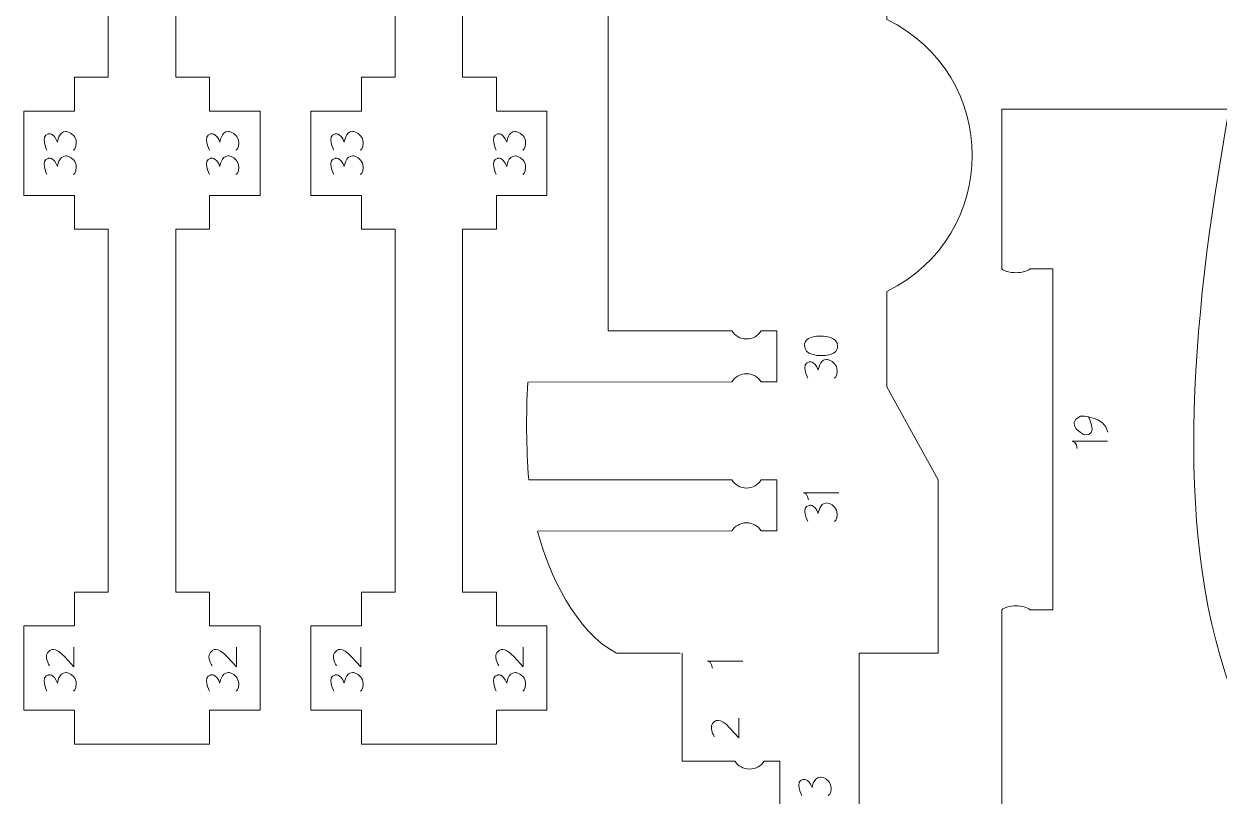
# Model space of a CAD drawing. Header units: centimetres. Extents: x -25 to 25, y -32.5 to 32.5.
# Drawn here: x -13.93 to -6.85, y -7.7 to -3.12 of the extents above; entities that cross this region are included whole.
import ezdxf

# ---------------------------------------------------------------- set-up
doc = ezdxf.new("R2010")
doc.units = ezdxf.units.CM
doc.header["$MEASUREMENT"] = 0
doc.layers.add('Capa 1', color=7, linetype='Continuous')

msp = doc.modelspace()

# ---------------------------------------------------------------- linework, layer by layer
at = {"layer": 'Capa 1', "color": 250, "lineweight": 20}
for points in [[(-12.83192, -6.6899), (-12.83192, -6.6899), (-12.53192, -6.6899), (-12.53192, -6.6899), (-12.53192, -6.6899), (-12.53192, -6.6899), (-12.53192, -7.1899), (-12.53192, -7.1899), (-12.53192, -7.1899), (-12.53192, -7.1899), (-12.83192, -7.1899), (-12.83192, -7.1899), (-12.83192, -7.1899), (-12.83192, -7.1899), (-12.83192, -7.3899), (-12.83192, -7.3899), (-12.83192, -7.3899), (-13.2525, -7.3899), (-13.21136, -7.3899), (-13.63192, -7.3899), (-13.63192, -7.3899), (-13.63192, -7.3899), (-13.63192, -7.1899), (-13.63192, -7.1899), (-13.63192, -7.1899), (-13.63192, -7.1899), (-13.93192, -7.1899), (-13.93192, -7.1899), (-13.93192, -7.1899), (-13.93192, -7.1899), (-13.93192, -6.6899), (-13.93192, -6.6899), (-13.93192, -6.6899), (-13.93192, -6.6899), (-13.63192, -6.6899), (-13.63192, -6.6899), (-13.63192, -6.6899), (-13.63192, -6.6899), (-13.63192, -6.4899), (-13.63192, -6.4899), (-13.63192, -6.4899), (-13.63192, -6.4899), (-13.43192, -6.4899), (-13.43192, -6.4899), (-13.43192, -6.4899), (-13.43192, -6.4899), (-13.43192, -4.3399), (-13.43192, -4.3399), (-13.43192, -4.3399), (-13.43192, -4.3399), (-13.63192, -4.3399), (-13.63192, -4.3399), (-13.63192, -4.3399), (-13.63192, -4.3399), (-13.63192, -4.1399), (-13.63192, -4.1399), (-13.63192, -4.1399), (-13.63192, -4.1399), (-13.93192, -4.1399), (-13.93192, -4.1399), (-13.93192, -4.1399), (-13.93192, -4.1399), (-13.93192, -3.6399), (-13.93192, -3.6399), (-13.93192, -3.6399), (-13.93192, -3.6399), (-13.63192, -3.6399), (-13.63192, -3.6399), (-13.63192, -3.6399), (-13.63192, -3.6399), (-13.63192, -3.4399), (-13.63192, -3.4399), (-13.63192, -3.4399), (-13.63192, -3.4399), (-13.43192, -3.4399), (-13.43192, -3.4399), (-13.43192, -3.4399), (-13.43192, -3.4399), (-13.43192, -1.2899), (-13.43192, -1.2899), (-13.43192, -1.2899), (-13.43192, -1.2899), (-13.63192, -1.2899), (-13.63192, -1.2899), (-13.63192, -1.2899), (-13.63192, -1.2899), (-13.63192, -1.0899), (-13.63192, -1.0899), (-13.63192, -1.0899), (-13.63192, -1.0899), (-13.93192, -1.0899), (-13.93192, -1.0899), (-13.93192, -1.0899), (-13.93192, -1.0899), (-13.93192, -0.5899), (-13.93192, -0.5899), (-13.93192, -0.5899), (-13.93192, -0.5899), (-13.63192, -0.5899), (-13.63192, -0.5899), (-13.63192, -0.5899), (-13.63192, -0.5899), (-13.63192, -0.3899), (-13.63192, -0.3899), (-13.63192, -0.3899), (-13.21136, -0.3899), (-13.2525, -0.3899), (-12.83192, -0.3899), (-12.83192, -0.3899), (-12.83192, -0.3899), (-12.83192, -0.5899), (-12.83192, -0.5899), (-12.83192, -0.5899), (-12.83192, -0.5899), (-12.53192, -0.5899), (-12.53192, -0.5899), (-12.53192, -0.5899), (-12.53192, -0.5899), (-12.53192, -1.0899), (-12.53192, -1.0899), (-12.53192, -1.0899), (-12.53192, -1.0899), (-12.83192, -1.0899), (-12.83192, -1.0899), (-12.83192, -1.0899), (-12.83192, -1.0899), (-12.83192, -1.2899), (-12.83192, -1.2899), (-12.83192, -1.2899), (-12.83192, -1.2899), (-13.03192, -1.2899), (-13.03192, -1.2899), (-13.03192, -1.2899), (-13.03192, -1.2899), (-13.03192, -3.4399), (-13.03192, -3.4399), (-13.03192, -3.4399), (-13.03192, -3.4399), (-12.83192, -3.4399), (-12.83192, -3.4399), (-12.83192, -3.4399), (-12.83192, -3.4399), (-12.83192, -3.6399), (-12.83192, -3.6399), (-12.83192, -3.6399), (-12.83192, -3.6399), (-12.53192, -3.6399), (-12.53192, -3.6399), (-12.53192, -3.6399), (-12.53192, -3.6399), (-12.53192, -4.1399), (-12.53192, -4.1399), (-12.53192, -4.1399), (-12.53192, -4.1399), (-12.83192, -4.1399), (-12.83192, -4.1399), (-12.83192, -4.1399), (-12.83192, -4.1399), (-12.83192, -4.3399), (-12.83192, -4.3399), (-12.83192, -4.3399), (-12.83192, -4.3399), (-13.03192, -4.3399), (-13.03192, -4.3399), (-13.03192, -4.3399), (-13.03192, -4.3399), (-13.03192, -6.4899), (-13.03192, -6.4899), (-13.03192, -6.4899), (-13.03192, -6.4899), (-12.83192, -6.4899), (-12.83192, -6.4899), (-12.83192, -6.4899), (-12.83192, -6.4899), (-12.83192, -6.6899), (-12.83192, -6.6899)], [(-11.13192, -6.6899), (-11.13192, -6.6899), (-10.83192, -6.6899), (-10.83192, -6.6899), (-10.83192, -6.6899), (-10.83192, -6.6899), (-10.83192, -7.1899), (-10.83192, -7.1899), (-10.83192, -7.1899), (-10.83192, -7.1899), (-11.13192, -7.1899), (-11.13192, -7.1899), (-11.13192, -7.1899), (-11.13192, -7.1899), (-11.13192, -7.3899), (-11.13192, -7.3899), (-11.13192, -7.3899), (-11.5525, -7.3899), (-11.51136, -7.3899), (-11.93192, -7.3899), (-11.93192, -7.3899), (-11.93192, -7.3899), (-11.93192, -7.1899), (-11.93192, -7.1899), (-11.93192, -7.1899), (-11.93192, -7.1899), (-12.23192, -7.1899), (-12.23192, -7.1899), (-12.23192, -7.1899), (-12.23192, -7.1899), (-12.23192, -6.6899), (-12.23192, -6.6899), (-12.23192, -6.6899), (-12.23192, -6.6899), (-11.93192, -6.6899), (-11.93192, -6.6899), (-11.93192, -6.6899), (-11.93192, -6.6899), (-11.93192, -6.4899), (-11.93192, -6.4899), (-11.93192, -6.4899), (-11.93192, -6.4899), (-11.73192, -6.4899), (-11.73192, -6.4899), (-11.73192, -6.4899), (-11.73192, -6.4899), (-11.73192, -4.3399), (-11.73192, -4.3399), (-11.73192, -4.3399), (-11.73192, -4.3399), (-11.93192, -4.3399), (-11.93192, -4.3399), (-11.93192, -4.3399), (-11.93192, -4.3399), (-11.93192, -4.1399), (-11.93192, -4.1399), (-11.93192, -4.1399), (-11.93192, -4.1399), (-12.23192, -4.1399), (-12.23192, -4.1399), (-12.23192, -4.1399), (-12.23192, -4.1399), (-12.23192, -3.6399), (-12.23192, -3.6399), (-12.23192, -3.6399), (-12.23192, -3.6399), (-11.93192, -3.6399), (-11.93192, -3.6399), (-11.93192, -3.6399), (-11.93192, -3.6399), (-11.93192, -3.4399), (-11.93192, -3.4399), (-11.93192, -3.4399), (-11.93192, -3.4399), (-11.73192, -3.4399), (-11.73192, -3.4399), (-11.73192, -3.4399), (-11.73192, -3.4399), (-11.73192, -1.2899), (-11.73192, -1.2899), (-11.73192, -1.2899), (-11.73192, -1.2899), (-11.93192, -1.2899), (-11.93192, -1.2899), (-11.93192, -1.2899), (-11.93192, -1.2899), (-11.93192, -1.0899), (-11.93192, -1.0899), (-11.93192, -1.0899), (-11.93192, -1.0899), (-12.23192, -1.0899), (-12.23192, -1.0899), (-12.23192, -1.0899), (-12.23192, -1.0899), (-12.23192, -0.5899), (-12.23192, -0.5899), (-12.23192, -0.5899), (-12.23192, -0.5899), (-11.93192, -0.5899), (-11.93192, -0.5899), (-11.93192, -0.5899), (-11.93192, -0.5899), (-11.93192, -0.3899), (-11.93192, -0.3899), (-11.93192, -0.3899), (-11.51136, -0.3899), (-11.5525, -0.3899), (-11.13192, -0.3899), (-11.13192, -0.3899), (-11.13192, -0.3899), (-11.13192, -0.5899), (-11.13192, -0.5899), (-11.13192, -0.5899), (-11.13192, -0.5899), (-10.83192, -0.5899), (-10.83192, -0.5899), (-10.83192, -0.5899), (-10.83192, -0.5899), (-10.83192, -1.0899), (-10.83192, -1.0899), (-10.83192, -1.0899), (-10.83192, -1.0899), (-11.13192, -1.0899), (-11.13192, -1.0899), (-11.13192, -1.0899), (-11.13192, -1.0899), (-11.13192, -1.2899), (-11.13192, -1.2899), (-11.13192, -1.2899), (-11.13192, -1.2899), (-11.33192, -1.2899), (-11.33192, -1.2899), (-11.33192, -1.2899), (-11.33192, -1.2899), (-11.33192, -3.4399), (-11.33192, -3.4399), (-11.33192, -3.4399), (-11.33192, -3.4399), (-11.13192, -3.4399), (-11.13192, -3.4399), (-11.13192, -3.4399), (-11.13192, -3.4399), (-11.13192, -3.6399), (-11.13192, -3.6399), (-11.13192, -3.6399), (-11.13192, -3.6399), (-10.83192, -3.6399), (-10.83192, -3.6399), (-10.83192, -3.6399), (-10.83192, -3.6399), (-10.83192, -4.1399), (-10.83192, -4.1399), (-10.83192, -4.1399), (-10.83192, -4.1399), (-11.13192, -4.1399), (-11.13192, -4.1399), (-11.13192, -4.1399), (-11.13192, -4.1399), (-11.13192, -4.3399), (-11.13192, -4.3399), (-11.13192, -4.3399), (-11.13192, -4.3399), (-11.33192, -4.3399), (-11.33192, -4.3399), (-11.33192, -4.3399), (-11.33192, -4.3399), (-11.33192, -6.4899), (-11.33192, -6.4899), (-11.33192, -6.4899), (-11.33192, -6.4899), (-11.13192, -6.4899), (-11.13192, -6.4899), (-11.13192, -6.4899), (-11.13192, -6.4899), (-11.13192, -6.6899), (-11.13192, -6.6899)]]:
    msp.add_open_spline(points, degree=3, knots=[0, 0, 0, 0, 0.0222222, 0.0222222, 0.0222222, 0.0222222, 0.0444444, 0.0444444, 0.0444444, 0.0444444, 0.0666667, 0.0666667, 0.0666667, 0.0666667, 0.0888889, 0.0888889, 0.0888889, 0.0888889, 0.1111111, 0.1111111, 0.1111111, 0.1111111, 0.1333333, 0.1333333, 0.1333333, 0.1333333, 0.1555556, 0.1555556, 0.1555556, 0.1555556, 0.1777778, 0.1777778, 0.1777778, 0.1777778, 0.2, 0.2, 0.2, 0.2, 0.2222222, 0.2222222, 0.2222222, 0.2222222, 0.2444444, 0.2444444, 0.2444444, 0.2444444, 0.2666667, 0.2666667, 0.2666667, 0.2666667, 0.2888889, 0.2888889, 0.2888889, 0.2888889, 0.3111111, 0.3111111, 0.3111111, 0.3111111, 0.3333333, 0.3333333, 0.3333333, 0.3333333, 0.3555556, 0.3555556, 0.3555556, 0.3555556, 0.3777778, 0.3777778, 0.3777778, 0.3777778, 0.4, 0.4, 0.4, 0.4, 0.4222222, 0.4222222, 0.4222222, 0.4222222, 0.4444444, 0.4444444, 0.4444444, 0.4444444, 0.4666667, 0.4666667, 0.4666667, 0.4666667, 0.4888889, 0.4888889, 0.4888889, 0.4888889, 0.5111111, 0.5111111, 0.5111111, 0.5111111, 0.5333333, 0.5333333, 0.5333333, 0.5333333, 0.5555556, 0.5555556, 0.5555556, 0.5555556, 0.5777778, 0.5777778, 0.5777778, 0.5777778, 0.6, 0.6, 0.6, 0.6, 0.6222222, 0.6222222, 0.6222222, 0.6222222, 0.6444444, 0.6444444, 0.6444444, 0.6444444, 0.6666667, 0.6666667, 0.6666667, 0.6666667, 0.6888889, 0.6888889, 0.6888889, 0.6888889, 0.7111111, 0.7111111, 0.7111111, 0.7111111, 0.7333333, 0.7333333, 0.7333333, 0.7333333, 0.7555556, 0.7555556, 0.7555556, 0.7555556, 0.7777778, 0.7777778, 0.7777778, 0.7777778, 0.8, 0.8, 0.8, 0.8, 0.8222222, 0.8222222, 0.8222222, 0.8222222, 0.8444444, 0.8444444, 0.8444444, 0.8444444, 0.8666667, 0.8666667, 0.8666667, 0.8666667, 0.8888889, 0.8888889, 0.8888889, 0.8888889, 0.9111111, 0.9111111, 0.9111111, 0.9111111, 0.9333333, 0.9333333, 0.9333333, 0.9333333, 0.9555556, 0.9555556, 0.9555556, 0.9555556, 1, 1, 1, 1], dxfattribs=at)
at = {"layer": 'Capa 1', "color": 250, "lineweight": 9}
for points, knots in [([(-8.9816, -0.95503), (-8.9816, -0.95503), (-8.51357, -0.95503), (-8.51357, -0.95503), (-8.51357, -0.95503), (-8.51357, -0.95503), (-8.51357, -1.98011), (-8.51357, -1.98011), (-8.51357, -1.98011), (-8.51357, -1.98011), (-8.81837, -2.53114), (-8.81837, -2.53114), (-8.81837, -2.53114), (-8.81837, -2.53114), (-8.81837, -3.09723), (-8.81837, -3.09723), (-8.81837, -3.09723), (-8.1435, -3.42782), (-8.14351, -4.37787), (-8.81837, -4.70845), (-8.81837, -4.70845), (-8.81837, -4.70845), (-8.81837, -5.27451), (-8.81837, -5.27451), (-8.81837, -5.27451), (-8.81837, -5.27451), (-8.51357, -5.82557), (-8.51357, -5.82557), (-8.51357, -5.82557), (-8.51357, -5.82557), (-8.51357, -6.85063), (-8.51357, -6.85063), (-8.51357, -6.85063), (-8.51357, -6.85063), (-8.9816, -6.85063), (-8.9816, -6.85063)], [0, 0, 0, 0, 0.1, 0.1, 0.1, 0.1, 0.2, 0.2, 0.2, 0.2, 0.3, 0.3, 0.3, 0.3, 0.4, 0.4, 0.4, 0.4, 0.5, 0.5, 0.5, 0.5, 0.6, 0.6, 0.6, 0.6, 0.7, 0.7, 0.7, 0.7, 0.8, 0.8, 0.8, 0.8, 1, 1, 1, 1]), ([(-9.73673, -4.94256), (-9.73673, -4.94256), (-10.47005, -4.94256), (-10.47005, -4.94256), (-10.47005, -4.94256), (-10.47005, -4.94256), (-10.47005, -3.90283), (-10.47005, -3.90283), (-10.47005, -3.90283), (-10.47005, -3.90283), (-10.47005, -2.8631), (-10.47005, -2.8631), (-10.47005, -2.8631), (-10.47005, -2.8631), (-9.73673, -2.8615), (-9.73673, -2.8615)], [0, 0, 0, 0, 0.2, 0.2, 0.2, 0.2, 0.4, 0.4, 0.4, 0.4, 0.6, 0.6, 0.6, 0.6, 1, 1, 1, 1]), ([(-8.13728, -4.57478), (-8.13728, -4.57478), (-8.13728, -3.6281), (-8.13728, -3.6281), (-8.13728, -3.6281), (-8.13728, -3.6281), (-6.78828, -3.6281), (-6.78828, -3.6281), (-6.78828, -3.6281), (-7.26262, -6.23005), (-7.18712, -8.7196), (-3.86299, -8.66964), (-3.86299, -8.66964), (-3.86299, -8.66964), (-3.86299, -10.90465), (-3.86299, -10.90465), (-3.86299, -10.90465), (-5.69849, -10.84175), (-6.5558, -11.64392), (-7.06865, -13.1726), (-7.06865, -13.1726), (-7.06865, -13.1726), (-8.23524, -13.1726), (-8.23524, -13.1726), (-8.23524, -13.1726), (-8.23524, -13.1726), (-8.23817, -12.54241), (-8.23817, -12.54241)], [0, 0, 0, 0, 0.125, 0.125, 0.125, 0.125, 0.25, 0.25, 0.25, 0.25, 0.375, 0.375, 0.375, 0.375, 0.5, 0.5, 0.5, 0.5, 0.625, 0.625, 0.625, 0.625, 0.75, 0.75, 0.75, 0.75, 1, 1, 1, 1]), ([(-8.13728, -4.57478), (-8.1195, -4.58863), (-8.08842, -4.59781), (-8.05306, -4.59781), (-8.05306, -4.59781), (-8.0177, -4.59781), (-7.98662, -4.58863), (-7.96884, -4.57478)], [0, 0, 0, 0, 0.3333333, 0.3333333, 0.3333333, 0.3333333, 1, 1, 1, 1]), ([(-7.96884, -6.59437), (-7.96884, -6.59437), (-7.83434, -6.59437), (-7.83434, -6.59437), (-7.83434, -6.59437), (-7.83434, -6.59437), (-7.83434, -4.57478), (-7.83434, -4.57478), (-7.83434, -4.57478), (-7.83434, -4.57478), (-7.96884, -4.57478), (-7.96884, -4.57478)], [0, 0, 0, 0, 0.25, 0.25, 0.25, 0.25, 0.5, 0.5, 0.5, 0.5, 1, 1, 1, 1]), ([(-9.56222, -4.94256), (-9.58065, -4.97126), (-9.61284, -4.99028), (-9.64948, -4.99028), (-9.64948, -4.99028), (-9.68611, -4.99028), (-9.71831, -4.97126), (-9.73673, -4.94256)], [0, 0, 0, 0, 0.3333333, 0.3333333, 0.3333333, 0.3333333, 1, 1, 1, 1]), ([(-9.56221, -5.2439), (-9.56221, -5.2439), (-9.47061, -5.24401), (-9.47061, -5.24401), (-9.47061, -5.24401), (-9.47061, -5.24401), (-9.47061, -4.94256), (-9.47061, -4.94256), (-9.47061, -4.94256), (-9.47061, -4.94256), (-9.56223, -4.94256), (-9.56223, -4.94256)], [0, 0, 0, 0, 0.25, 0.25, 0.25, 0.25, 0.5, 0.5, 0.5, 0.5, 1, 1, 1, 1]), ([(-9.56222, -5.2439), (-9.58065, -5.2152), (-9.61284, -5.19618), (-9.64948, -5.19618), (-9.64948, -5.19618), (-9.68611, -5.19618), (-9.71831, -5.2152), (-9.73673, -5.2439)], [0, 0, 0, 0, 0.3333333, 0.3333333, 0.3333333, 0.3333333, 1, 1, 1, 1]), ([(-9.73673, -5.82557), (-9.73673, -5.82557), (-10.94006, -5.82557), (-10.94006, -5.82557), (-10.94006, -5.82557), (-10.95533, -5.62557), (-10.95691, -5.44688), (-10.94539, -5.2455), (-10.94539, -5.2455), (-10.94539, -5.2455), (-9.73673, -5.2439), (-9.73673, -5.2439)], [0, 0, 0, 0, 0.25, 0.25, 0.25, 0.25, 0.5, 0.5, 0.5, 0.5, 1, 1, 1, 1]), ([(-9.56222, -5.82557), (-9.58065, -5.85427), (-9.61284, -5.87329), (-9.64948, -5.87329), (-9.64948, -5.87329), (-9.68611, -5.87329), (-9.71831, -5.85427), (-9.73673, -5.82557)], [0, 0, 0, 0, 0.3333333, 0.3333333, 0.3333333, 0.3333333, 1, 1, 1, 1]), ([(-9.56221, -6.12691), (-9.56221, -6.12691), (-9.47061, -6.12702), (-9.47061, -6.12702), (-9.47061, -6.12702), (-9.47061, -6.12702), (-9.47061, -5.82557), (-9.47061, -5.82557), (-9.47061, -5.82557), (-9.47061, -5.82557), (-9.56223, -5.82557), (-9.56223, -5.82557)], [0, 0, 0, 0, 0.25, 0.25, 0.25, 0.25, 0.5, 0.5, 0.5, 0.5, 1, 1, 1, 1]), ([(-9.56222, -6.12691), (-9.58065, -6.09821), (-9.61284, -6.07919), (-9.64948, -6.07919), (-9.64948, -6.07919), (-9.68611, -6.07919), (-9.71831, -6.09821), (-9.73673, -6.12691)], [0, 0, 0, 0, 0.3333333, 0.3333333, 0.3333333, 0.3333333, 1, 1, 1, 1]), ([(-10.04331, -6.85057), (-10.04331, -6.85057), (-10.42083, -6.85063), (-10.42083, -6.85063), (-10.42083, -6.85063), (-10.66407, -6.72273), (-10.82143, -6.38223), (-10.88783, -6.12851), (-10.88783, -6.12851), (-10.88783, -6.12851), (-9.73673, -6.12691), (-9.73673, -6.12691)], [0, 0, 0, 0, 0.25, 0.25, 0.25, 0.25, 0.5, 0.5, 0.5, 0.5, 1, 1, 1, 1]), ([(-8.13728, -6.59437), (-8.1195, -6.58052), (-8.08842, -6.57134), (-8.05306, -6.57134), (-8.05306, -6.57134), (-8.0177, -6.57134), (-7.98662, -6.58052), (-7.96884, -6.59437)], [0, 0, 0, 0, 0.3333333, 0.3333333, 0.3333333, 0.3333333, 1, 1, 1, 1]), ([(-8.53818, -12.54241), (-8.53818, -12.54241), (-8.53818, -13.1726), (-8.53818, -13.1726), (-8.53818, -13.1726), (-8.53818, -13.1726), (-9.01209, -13.1726), (-9.01209, -13.1726), (-9.01209, -13.1726), (-9.01209, -13.1726), (-9.01209, -11.40825), (-9.01209, -11.40825), (-9.01209, -11.40825), (-8.40464, -11.17804), (-7.18636, -10.68824), (-7.17051, -9.91413), (-7.17051, -9.91413), (-7.17051, -8.82155), (-6.93121, -8.31587), (-8.13728, -8.25055), (-8.13728, -8.25055), (-8.13728, -8.25055), (-8.13728, -6.59437), (-8.13728, -6.59437)], [0, 0, 0, 0, 0.1428571, 0.1428571, 0.1428571, 0.1428571, 0.2857143, 0.2857143, 0.2857143, 0.2857143, 0.4285714, 0.4285714, 0.4285714, 0.4285714, 0.5714286, 0.5714286, 0.5714286, 0.5714286, 0.7142857, 0.7142857, 0.7142857, 0.7142857, 1, 1, 1, 1]), ([(-9.71892, -7.49074), (-9.71892, -7.49074), (-10.03173, -7.49074), (-10.03173, -7.49074), (-10.03173, -7.49074), (-10.03173, -7.49074), (-10.03173, -6.85063), (-10.03173, -6.85063)], [0, 0, 0, 0, 0.3333333, 0.3333333, 0.3333333, 0.3333333, 1, 1, 1, 1]), ([(-8.9816, -6.85063), (-8.9816, -6.85063), (-8.98158, -7.93237), (-8.98158, -7.93237), (-8.98158, -7.93237), (-8.98158, -7.93237), (-9.0081, -8.09169), (-9.16263, -8.09169), (-9.16263, -8.09169), (-9.16263, -8.09169), (-10.03173, -8.09058), (-10.03173, -8.09058), (-10.03173, -8.09058), (-10.03173, -8.09058), (-10.03173, -7.7908), (-10.03173, -7.7908), (-10.03173, -7.7908), (-10.03173, -7.7908), (-9.71321, -7.79208), (-9.71321, -7.79208)], [0, 0, 0, 0, 0.1666667, 0.1666667, 0.1666667, 0.1666667, 0.3333333, 0.3333333, 0.3333333, 0.3333333, 0.5, 0.5, 0.5, 0.5, 0.6666667, 0.6666667, 0.6666667, 0.6666667, 1, 1, 1, 1]), ([(-9.54441, -7.49074), (-9.56284, -7.51944), (-9.59504, -7.53846), (-9.63167, -7.53846), (-9.63167, -7.53846), (-9.6683, -7.53846), (-9.7005, -7.51944), (-9.71892, -7.49074)], [0, 0, 0, 0, 0.3333333, 0.3333333, 0.3333333, 0.3333333, 1, 1, 1, 1]), ([(-9.54441, -7.49074), (-9.54441, -7.49074), (-9.45281, -7.49063), (-9.45281, -7.49063), (-9.45281, -7.49063), (-9.45281, -7.49063), (-9.45281, -7.79208), (-9.45281, -7.79208), (-9.45281, -7.79208), (-9.45281, -7.79208), (-9.54443, -7.79208), (-9.54443, -7.79208)], [0, 0, 0, 0, 0.25, 0.25, 0.25, 0.25, 0.5, 0.5, 0.5, 0.5, 1, 1, 1, 1])]:
    msp.add_open_spline(points, degree=3, knots=knots, dxfattribs=at)
at = {"layer": 'Capa 1', "color": 22, "lineweight": 5}
for points, knots in [([(-13.63851, -3.87111), (-13.63851, -3.87111), (-13.62003, -3.86388), (-13.62123, -3.82783), (-13.62123, -3.82783), (-13.62185, -3.80912), (-13.62854, -3.79572), (-13.63619, -3.786), (-13.63619, -3.786), (-13.65489, -3.7623), (-13.68393, -3.76108), (-13.68393, -3.76108), (-13.68393, -3.76108), (-13.72564, -3.7623), (-13.73368, -3.82352), (-13.73368, -3.82352), (-13.73368, -3.82352), (-13.75597, -3.76356), (-13.7881, -3.77593), (-13.7881, -3.77593), (-13.7881, -3.77593), (-13.83753, -3.78457), (-13.79554, -3.87111), (-13.79554, -3.87111)], [0, 0, 0, 0, 0.1428571, 0.1428571, 0.1428571, 0.1428571, 0.2857143, 0.2857143, 0.2857143, 0.2857143, 0.4285714, 0.4285714, 0.4285714, 0.4285714, 0.5714286, 0.5714286, 0.5714286, 0.5714286, 0.7142857, 0.7142857, 0.7142857, 0.7142857, 1, 1, 1, 1]), ([(-12.67569, -3.87111), (-12.67569, -3.87111), (-12.65721, -3.86388), (-12.65841, -3.82783), (-12.65841, -3.82783), (-12.65903, -3.80912), (-12.66572, -3.79572), (-12.67337, -3.786), (-12.67337, -3.786), (-12.69207, -3.7623), (-12.72111, -3.76108), (-12.72111, -3.76108), (-12.72111, -3.76108), (-12.76282, -3.7623), (-12.77086, -3.82352), (-12.77086, -3.82352), (-12.77086, -3.82352), (-12.79315, -3.76356), (-12.82528, -3.77593), (-12.82528, -3.77593), (-12.82528, -3.77593), (-12.87471, -3.78457), (-12.83272, -3.87111), (-12.83272, -3.87111)], [0, 0, 0, 0, 0.1428571, 0.1428571, 0.1428571, 0.1428571, 0.2857143, 0.2857143, 0.2857143, 0.2857143, 0.4285714, 0.4285714, 0.4285714, 0.4285714, 0.5714286, 0.5714286, 0.5714286, 0.5714286, 0.7142857, 0.7142857, 0.7142857, 0.7142857, 1, 1, 1, 1]), ([(-11.93851, -3.87111), (-11.93851, -3.87111), (-11.92003, -3.86388), (-11.92123, -3.82783), (-11.92123, -3.82783), (-11.92185, -3.80912), (-11.92854, -3.79572), (-11.93619, -3.786), (-11.93619, -3.786), (-11.95489, -3.7623), (-11.98393, -3.76108), (-11.98393, -3.76108), (-11.98393, -3.76108), (-12.02564, -3.7623), (-12.03368, -3.82352), (-12.03368, -3.82352), (-12.03368, -3.82352), (-12.05597, -3.76356), (-12.0881, -3.77593), (-12.0881, -3.77593), (-12.0881, -3.77593), (-12.13753, -3.78457), (-12.09554, -3.87111), (-12.09554, -3.87111)], [0, 0, 0, 0, 0.1428571, 0.1428571, 0.1428571, 0.1428571, 0.2857143, 0.2857143, 0.2857143, 0.2857143, 0.4285714, 0.4285714, 0.4285714, 0.4285714, 0.5714286, 0.5714286, 0.5714286, 0.5714286, 0.7142857, 0.7142857, 0.7142857, 0.7142857, 1, 1, 1, 1]), ([(-10.97569, -3.87111), (-10.97569, -3.87111), (-10.95721, -3.86388), (-10.95841, -3.82783), (-10.95841, -3.82783), (-10.95903, -3.80912), (-10.96572, -3.79572), (-10.97337, -3.786), (-10.97337, -3.786), (-10.99207, -3.7623), (-11.02111, -3.76108), (-11.02111, -3.76108), (-11.02111, -3.76108), (-11.06282, -3.7623), (-11.07086, -3.82352), (-11.07086, -3.82352), (-11.07086, -3.82352), (-11.09315, -3.76356), (-11.12528, -3.77593), (-11.12528, -3.77593), (-11.12528, -3.77593), (-11.17471, -3.78457), (-11.13272, -3.87111), (-11.13272, -3.87111)], [0, 0, 0, 0, 0.1428571, 0.1428571, 0.1428571, 0.1428571, 0.2857143, 0.2857143, 0.2857143, 0.2857143, 0.4285714, 0.4285714, 0.4285714, 0.4285714, 0.5714286, 0.5714286, 0.5714286, 0.5714286, 0.7142857, 0.7142857, 0.7142857, 0.7142857, 1, 1, 1, 1]), ([(-13.63851, -4.01563), (-13.63851, -4.01563), (-13.62003, -4.0084), (-13.62123, -3.97235), (-13.62123, -3.97235), (-13.62185, -3.95364), (-13.62854, -3.94024), (-13.63619, -3.93052), (-13.63619, -3.93052), (-13.65489, -3.90682), (-13.68393, -3.9056), (-13.68393, -3.9056), (-13.68393, -3.9056), (-13.72564, -3.90682), (-13.73368, -3.96804), (-13.73368, -3.96804), (-13.73368, -3.96804), (-13.75597, -3.90808), (-13.7881, -3.92045), (-13.7881, -3.92045), (-13.7881, -3.92045), (-13.83753, -3.92909), (-13.79554, -4.01563), (-13.79554, -4.01563)], [0, 0, 0, 0, 0.1428571, 0.1428571, 0.1428571, 0.1428571, 0.2857143, 0.2857143, 0.2857143, 0.2857143, 0.4285714, 0.4285714, 0.4285714, 0.4285714, 0.5714286, 0.5714286, 0.5714286, 0.5714286, 0.7142857, 0.7142857, 0.7142857, 0.7142857, 1, 1, 1, 1]), ([(-12.67569, -4.01563), (-12.67569, -4.01563), (-12.65721, -4.0084), (-12.65841, -3.97235), (-12.65841, -3.97235), (-12.65903, -3.95364), (-12.66572, -3.94024), (-12.67337, -3.93052), (-12.67337, -3.93052), (-12.69207, -3.90682), (-12.72111, -3.9056), (-12.72111, -3.9056), (-12.72111, -3.9056), (-12.76282, -3.90682), (-12.77086, -3.96804), (-12.77086, -3.96804), (-12.77086, -3.96804), (-12.79315, -3.90808), (-12.82528, -3.92045), (-12.82528, -3.92045), (-12.82528, -3.92045), (-12.87471, -3.92909), (-12.83272, -4.01563), (-12.83272, -4.01563)], [0, 0, 0, 0, 0.1428571, 0.1428571, 0.1428571, 0.1428571, 0.2857143, 0.2857143, 0.2857143, 0.2857143, 0.4285714, 0.4285714, 0.4285714, 0.4285714, 0.5714286, 0.5714286, 0.5714286, 0.5714286, 0.7142857, 0.7142857, 0.7142857, 0.7142857, 1, 1, 1, 1]), ([(-11.93851, -4.01563), (-11.93851, -4.01563), (-11.92003, -4.0084), (-11.92123, -3.97235), (-11.92123, -3.97235), (-11.92185, -3.95364), (-11.92854, -3.94024), (-11.93619, -3.93052), (-11.93619, -3.93052), (-11.95489, -3.90682), (-11.98393, -3.9056), (-11.98393, -3.9056), (-11.98393, -3.9056), (-12.02564, -3.90682), (-12.03368, -3.96804), (-12.03368, -3.96804), (-12.03368, -3.96804), (-12.05597, -3.90808), (-12.0881, -3.92045), (-12.0881, -3.92045), (-12.0881, -3.92045), (-12.13753, -3.92909), (-12.09554, -4.01563), (-12.09554, -4.01563)], [0, 0, 0, 0, 0.1428571, 0.1428571, 0.1428571, 0.1428571, 0.2857143, 0.2857143, 0.2857143, 0.2857143, 0.4285714, 0.4285714, 0.4285714, 0.4285714, 0.5714286, 0.5714286, 0.5714286, 0.5714286, 0.7142857, 0.7142857, 0.7142857, 0.7142857, 1, 1, 1, 1]), ([(-10.97569, -4.01563), (-10.97569, -4.01563), (-10.95721, -4.0084), (-10.95841, -3.97235), (-10.95841, -3.97235), (-10.95903, -3.95364), (-10.96572, -3.94024), (-10.97337, -3.93052), (-10.97337, -3.93052), (-10.99207, -3.90682), (-11.02111, -3.9056), (-11.02111, -3.9056), (-11.02111, -3.9056), (-11.06282, -3.90682), (-11.07086, -3.96804), (-11.07086, -3.96804), (-11.07086, -3.96804), (-11.09315, -3.90808), (-11.12528, -3.92045), (-11.12528, -3.92045), (-11.12528, -3.92045), (-11.17471, -3.92909), (-11.13272, -4.01563), (-11.13272, -4.01563)], [0, 0, 0, 0, 0.1428571, 0.1428571, 0.1428571, 0.1428571, 0.2857143, 0.2857143, 0.2857143, 0.2857143, 0.4285714, 0.4285714, 0.4285714, 0.4285714, 0.5714286, 0.5714286, 0.5714286, 0.5714286, 0.7142857, 0.7142857, 0.7142857, 0.7142857, 1, 1, 1, 1]), ([(-9.30561, -5.02739), (-9.30561, -5.02739), (-9.31326, -4.96772), (-9.19642, -4.97371), (-9.19642, -4.97371), (-9.19642, -4.97371), (-9.10737, -4.97375), (-9.10961, -5.03471)], [0, 0, 0, 0, 0.3333333, 0.3333333, 0.3333333, 0.3333333, 1, 1, 1, 1]), ([(-9.10983, -5.03471), (-9.10983, -5.03471), (-9.10214, -5.09433), (-9.21904, -5.08832), (-9.21904, -5.08832), (-9.21904, -5.08832), (-9.3081, -5.08832), (-9.3058, -5.02739)], [0, 0, 0, 0, 0.3333333, 0.3333333, 0.3333333, 0.3333333, 1, 1, 1, 1]), ([(-9.12954, -5.2218), (-9.12954, -5.2218), (-9.11106, -5.21457), (-9.11226, -5.17852), (-9.11226, -5.17852), (-9.11288, -5.15981), (-9.11957, -5.14641), (-9.12722, -5.13669), (-9.12722, -5.13669), (-9.14592, -5.11299), (-9.17496, -5.11177), (-9.17496, -5.11177), (-9.17496, -5.11177), (-9.21667, -5.11299), (-9.22471, -5.17421), (-9.22471, -5.17421), (-9.22471, -5.17421), (-9.247, -5.11425), (-9.27913, -5.12662), (-9.27913, -5.12662), (-9.27913, -5.12662), (-9.32856, -5.13526), (-9.28657, -5.2218), (-9.28657, -5.2218)], [0, 0, 0, 0, 0.1428571, 0.1428571, 0.1428571, 0.1428571, 0.2857143, 0.2857143, 0.2857143, 0.2857143, 0.4285714, 0.4285714, 0.4285714, 0.4285714, 0.5714286, 0.5714286, 0.5714286, 0.5714286, 0.7142857, 0.7142857, 0.7142857, 0.7142857, 1, 1, 1, 1]), ([(-7.62428, -5.45149), (-7.62428, -5.45149), (-7.55949, -5.56616), (-7.64795, -5.55794), (-7.64795, -5.55794), (-7.64795, -5.55794), (-7.76758, -5.49826), (-7.66987, -5.44661), (-7.66987, -5.44661), (-7.66987, -5.44661), (-7.52474, -5.44708), (-7.50849, -5.54168)], [0, 0, 0, 0, 0.25, 0.25, 0.25, 0.25, 0.5, 0.5, 0.5, 0.5, 1, 1, 1, 1]), ([(-9.12954, -6.07147), (-9.12954, -6.07147), (-9.11106, -6.06424), (-9.11226, -6.02819), (-9.11226, -6.02819), (-9.11288, -6.00948), (-9.11957, -5.99608), (-9.12722, -5.98636), (-9.12722, -5.98636), (-9.14592, -5.96266), (-9.17496, -5.96144), (-9.17496, -5.96144), (-9.17496, -5.96144), (-9.21667, -5.96266), (-9.22471, -6.02388), (-9.22471, -6.02388), (-9.22471, -6.02388), (-9.247, -5.96392), (-9.27913, -5.97629), (-9.27913, -5.97629), (-9.27913, -5.97629), (-9.32856, -5.98493), (-9.28657, -6.07147), (-9.28657, -6.07147)], [0, 0, 0, 0, 0.1428571, 0.1428571, 0.1428571, 0.1428571, 0.2857143, 0.2857143, 0.2857143, 0.2857143, 0.4285714, 0.4285714, 0.4285714, 0.4285714, 0.5714286, 0.5714286, 0.5714286, 0.5714286, 0.7142857, 0.7142857, 0.7142857, 0.7142857, 1, 1, 1, 1]), ([(-13.77991, -6.92595), (-13.77991, -6.92595), (-13.82072, -6.86412), (-13.77991, -6.83696), (-13.77991, -6.83696), (-13.77991, -6.83696), (-13.74901, -6.80604), (-13.68967, -6.87403)], [0, 0, 0, 0, 0.3333333, 0.3333333, 0.3333333, 0.3333333, 1, 1, 1, 1]), ([(-13.68967, -6.87403), (-13.68967, -6.87403), (-13.63529, -6.93211), (-13.63529, -6.93211), (-13.63529, -6.93211), (-13.63529, -6.93211), (-13.63529, -6.81679), (-13.63529, -6.81679)], [0, 0, 0, 0, 0.3333333, 0.3333333, 0.3333333, 0.3333333, 1, 1, 1, 1]), ([(-12.81709, -6.92595), (-12.81709, -6.92595), (-12.8579, -6.86412), (-12.81709, -6.83696), (-12.81709, -6.83696), (-12.81709, -6.83696), (-12.78619, -6.80604), (-12.72685, -6.87403)], [0, 0, 0, 0, 0.3333333, 0.3333333, 0.3333333, 0.3333333, 1, 1, 1, 1]), ([(-12.72685, -6.87403), (-12.72685, -6.87403), (-12.67247, -6.93211), (-12.67247, -6.93211), (-12.67247, -6.93211), (-12.67247, -6.93211), (-12.67247, -6.81679), (-12.67247, -6.81679)], [0, 0, 0, 0, 0.3333333, 0.3333333, 0.3333333, 0.3333333, 1, 1, 1, 1]), ([(-12.07991, -6.92595), (-12.07991, -6.92595), (-12.12072, -6.86412), (-12.07991, -6.83696), (-12.07991, -6.83696), (-12.07991, -6.83696), (-12.04901, -6.80604), (-11.98967, -6.87403)], [0, 0, 0, 0, 0.3333333, 0.3333333, 0.3333333, 0.3333333, 1, 1, 1, 1]), ([(-11.98967, -6.87403), (-11.98967, -6.87403), (-11.93529, -6.93211), (-11.93529, -6.93211), (-11.93529, -6.93211), (-11.93529, -6.93211), (-11.93529, -6.81679), (-11.93529, -6.81679)], [0, 0, 0, 0, 0.3333333, 0.3333333, 0.3333333, 0.3333333, 1, 1, 1, 1]), ([(-11.11709, -6.92595), (-11.11709, -6.92595), (-11.1579, -6.86412), (-11.11709, -6.83696), (-11.11709, -6.83696), (-11.11709, -6.83696), (-11.08619, -6.80604), (-11.02685, -6.87403)], [0, 0, 0, 0, 0.3333333, 0.3333333, 0.3333333, 0.3333333, 1, 1, 1, 1]), ([(-11.02685, -6.87403), (-11.02685, -6.87403), (-10.97247, -6.93211), (-10.97247, -6.93211), (-10.97247, -6.93211), (-10.97247, -6.93211), (-10.97247, -6.81679), (-10.97247, -6.81679)], [0, 0, 0, 0, 0.3333333, 0.3333333, 0.3333333, 0.3333333, 1, 1, 1, 1]), ([(-13.63851, -7.07625), (-13.63851, -7.07625), (-13.62003, -7.06902), (-13.62123, -7.03297), (-13.62123, -7.03297), (-13.62185, -7.01426), (-13.62854, -7.00086), (-13.63619, -6.99114), (-13.63619, -6.99114), (-13.65489, -6.96744), (-13.68393, -6.96622), (-13.68393, -6.96622), (-13.68393, -6.96622), (-13.72564, -6.96744), (-13.73368, -7.02866), (-13.73368, -7.02866), (-13.73368, -7.02866), (-13.75597, -6.9687), (-13.7881, -6.98107), (-13.7881, -6.98107), (-13.7881, -6.98107), (-13.83753, -6.98971), (-13.79554, -7.07625), (-13.79554, -7.07625)], [0, 0, 0, 0, 0.1428571, 0.1428571, 0.1428571, 0.1428571, 0.2857143, 0.2857143, 0.2857143, 0.2857143, 0.4285714, 0.4285714, 0.4285714, 0.4285714, 0.5714286, 0.5714286, 0.5714286, 0.5714286, 0.7142857, 0.7142857, 0.7142857, 0.7142857, 1, 1, 1, 1]), ([(-12.67569, -7.07625), (-12.67569, -7.07625), (-12.65721, -7.06902), (-12.65841, -7.03297), (-12.65841, -7.03297), (-12.65903, -7.01426), (-12.66572, -7.00086), (-12.67337, -6.99114), (-12.67337, -6.99114), (-12.69207, -6.96744), (-12.72111, -6.96622), (-12.72111, -6.96622), (-12.72111, -6.96622), (-12.76282, -6.96744), (-12.77086, -7.02866), (-12.77086, -7.02866), (-12.77086, -7.02866), (-12.79315, -6.9687), (-12.82528, -6.98107), (-12.82528, -6.98107), (-12.82528, -6.98107), (-12.87471, -6.98971), (-12.83272, -7.07625), (-12.83272, -7.07625)], [0, 0, 0, 0, 0.1428571, 0.1428571, 0.1428571, 0.1428571, 0.2857143, 0.2857143, 0.2857143, 0.2857143, 0.4285714, 0.4285714, 0.4285714, 0.4285714, 0.5714286, 0.5714286, 0.5714286, 0.5714286, 0.7142857, 0.7142857, 0.7142857, 0.7142857, 1, 1, 1, 1]), ([(-11.93851, -7.07625), (-11.93851, -7.07625), (-11.92003, -7.06902), (-11.92123, -7.03297), (-11.92123, -7.03297), (-11.92185, -7.01426), (-11.92854, -7.00086), (-11.93619, -6.99114), (-11.93619, -6.99114), (-11.95489, -6.96744), (-11.98393, -6.96622), (-11.98393, -6.96622), (-11.98393, -6.96622), (-12.02564, -6.96744), (-12.03368, -7.02866), (-12.03368, -7.02866), (-12.03368, -7.02866), (-12.05597, -6.9687), (-12.0881, -6.98107), (-12.0881, -6.98107), (-12.0881, -6.98107), (-12.13753, -6.98971), (-12.09554, -7.07625), (-12.09554, -7.07625)], [0, 0, 0, 0, 0.1428571, 0.1428571, 0.1428571, 0.1428571, 0.2857143, 0.2857143, 0.2857143, 0.2857143, 0.4285714, 0.4285714, 0.4285714, 0.4285714, 0.5714286, 0.5714286, 0.5714286, 0.5714286, 0.7142857, 0.7142857, 0.7142857, 0.7142857, 1, 1, 1, 1]), ([(-10.97569, -7.07625), (-10.97569, -7.07625), (-10.95721, -7.06902), (-10.95841, -7.03297), (-10.95841, -7.03297), (-10.95903, -7.01426), (-10.96572, -7.00086), (-10.97337, -6.99114), (-10.97337, -6.99114), (-10.99207, -6.96744), (-11.02111, -6.96622), (-11.02111, -6.96622), (-11.02111, -6.96622), (-11.06282, -6.96744), (-11.07086, -7.02866), (-11.07086, -7.02866), (-11.07086, -7.02866), (-11.09315, -6.9687), (-11.12528, -6.98107), (-11.12528, -6.98107), (-11.12528, -6.98107), (-11.17471, -6.98971), (-11.13272, -7.07625), (-11.13272, -7.07625)], [0, 0, 0, 0, 0.1428571, 0.1428571, 0.1428571, 0.1428571, 0.2857143, 0.2857143, 0.2857143, 0.2857143, 0.4285714, 0.4285714, 0.4285714, 0.4285714, 0.5714286, 0.5714286, 0.5714286, 0.5714286, 0.7142857, 0.7142857, 0.7142857, 0.7142857, 1, 1, 1, 1]), ([(-9.83996, -7.34594), (-9.83996, -7.34594), (-9.88077, -7.28411), (-9.83996, -7.25695), (-9.83996, -7.25695), (-9.83996, -7.25695), (-9.80906, -7.22603), (-9.74972, -7.29402)], [0, 0, 0, 0, 0.3333333, 0.3333333, 0.3333333, 0.3333333, 1, 1, 1, 1]), ([(-9.74972, -7.29402), (-9.74972, -7.29402), (-9.69534, -7.3521), (-9.69534, -7.3521), (-9.69534, -7.3521), (-9.69534, -7.3521), (-9.69534, -7.23678), (-9.69534, -7.23678)], [0, 0, 0, 0, 0.3333333, 0.3333333, 0.3333333, 0.3333333, 1, 1, 1, 1]), ([(-9.1657, -7.6953), (-9.1657, -7.6953), (-9.14722, -7.68807), (-9.14842, -7.65202), (-9.14842, -7.65202), (-9.14904, -7.63331), (-9.15573, -7.61991), (-9.16338, -7.61019), (-9.16338, -7.61019), (-9.18208, -7.58649), (-9.21112, -7.58527), (-9.21112, -7.58527), (-9.21112, -7.58527), (-9.25283, -7.58649), (-9.26087, -7.64771), (-9.26087, -7.64771), (-9.26087, -7.64771), (-9.28316, -7.58775), (-9.31529, -7.60012), (-9.31529, -7.60012), (-9.31529, -7.60012), (-9.36472, -7.60876), (-9.32273, -7.6953), (-9.32273, -7.6953)], [0, 0, 0, 0, 0.1428571, 0.1428571, 0.1428571, 0.1428571, 0.2857143, 0.2857143, 0.2857143, 0.2857143, 0.4285714, 0.4285714, 0.4285714, 0.4285714, 0.5714286, 0.5714286, 0.5714286, 0.5714286, 0.7142857, 0.7142857, 0.7142857, 0.7142857, 1, 1, 1, 1])]:
    msp.add_open_spline(points, degree=3, knots=knots, dxfattribs=at)
for points in [[(-7.69059, -5.63844), (-7.69059, -5.63844), (-7.69224, -5.59803), (-7.72001, -5.59639)], [(-7.72001, -5.59639), (-7.72001, -5.59639), (-7.5105, -5.59639), (-7.5105, -5.59639)], [(-9.28304, -5.94322), (-9.28304, -5.94322), (-9.28469, -5.90281), (-9.31246, -5.90117)], [(-9.31246, -5.90117), (-9.31246, -5.90117), (-9.10295, -5.90117), (-9.10295, -5.90117)], [(-9.85206, -6.94036), (-9.85206, -6.94036), (-9.85371, -6.89995), (-9.88148, -6.89831)], [(-9.88148, -6.89831), (-9.88148, -6.89831), (-9.67197, -6.89831), (-9.67197, -6.89831)]]:
    msp.add_open_spline(points, degree=3, dxfattribs=at)

doc.saveas('drawing.dxf')
